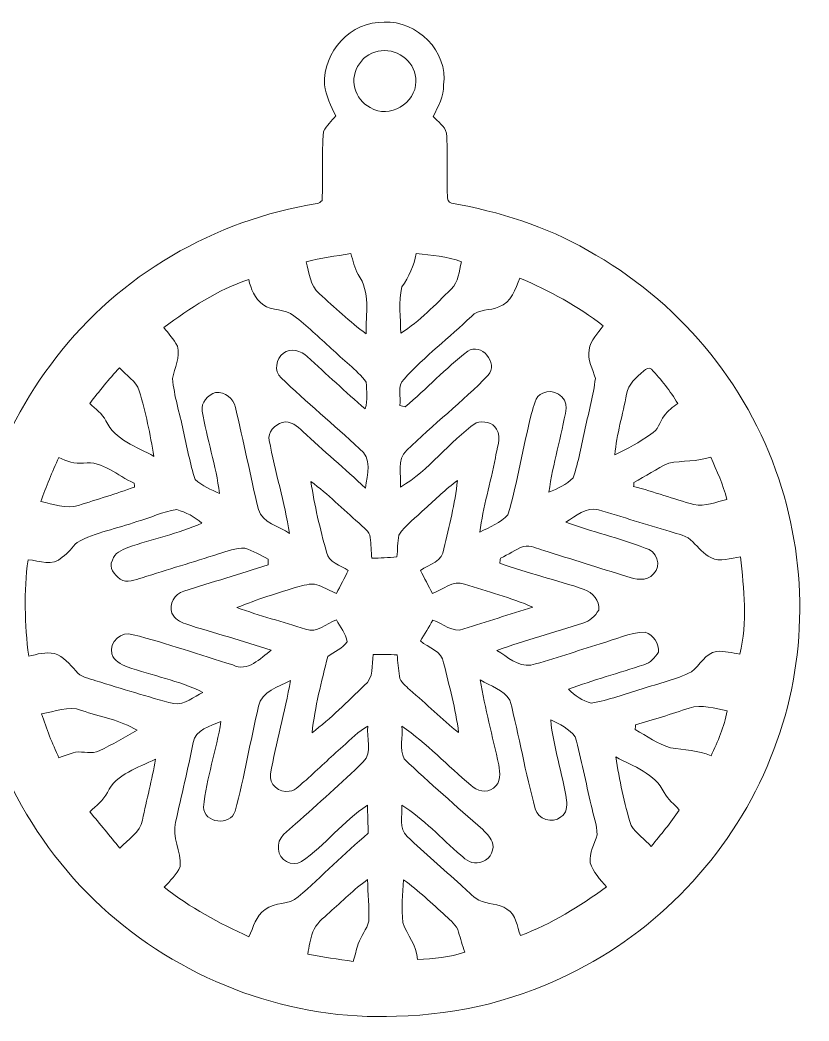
# Model space of a CAD drawing. Header units: centimetres. Extents: x -16.4 to 16.5, y -15 to 15.
# Drawn here: x 0.66 to 16.51, y -14.97 to 5.13 of the extents above; entities that cross this region are included whole.
import ezdxf

# ---------------------------------------------------------------- set-up
doc = ezdxf.new("R2010")
doc.units = ezdxf.units.CM
doc.header["$MEASUREMENT"] = 0
doc.layers.add('Layer 1', color=7, linetype='Continuous')

msp = doc.modelspace()

# ---------------------------------------------------------------- linework, layer by layer
at = {"layer": 'Layer 1', "color": 250, "lineweight": 9}
for points, knots in [([(6.78186, 3.83347), (6.73565, 4.48716), (7.31526, 5.1144), (7.97602, 5.08794), (7.97602, 5.08794), (8.63642, 5.13275), (9.26577, 4.49633), (9.17158, 3.82994), (9.17158, 3.82994), (9.17969, 3.59852), (9.05834, 3.39743), (8.96132, 3.1967), (8.96132, 3.1967), (9.05375, 3.09087), (9.19698, 3.00867), (9.22661, 2.86262), (9.22661, 2.86262), (9.26471, 2.44423), (9.22979, 2.02371), (9.24566, 1.60426), (9.24566, 1.60426), (9.25131, 1.54817), (9.25625, 1.45927), (9.33139, 1.45751), (9.33139, 1.45751), (10.28248, 1.28465), (11.22439, 0.99396), (12.06436, 0.50783), (12.06436, 0.50783), (13.85082, -0.47783), (15.26335, -2.14012), (15.90046, -4.08287), (15.90046, -4.08287), (16.50795, -5.89156), (16.46702, -7.91615), (15.73572, -9.68286), (15.73572, -9.68286), (15.00899, -11.50884), (13.59823, -13.05189), (11.84952, -13.94759), (11.84952, -13.94759), (10.73544, -14.53391), (9.4792, -14.84506), (8.2219, -14.8694), (8.2219, -14.8694), (6.12711, -14.96606), (4.02173, -14.18537), (2.45046, -12.80671), (2.45046, -12.80671), (0.8432, -11.40195), (-0.19996, -9.35055), (-0.31779, -7.21307), (-0.31779, -7.21307), (-0.48853, -5.22975), (0.16375, -3.20869), (1.38613, -1.64764), (1.38613, -1.64764), (2.64942, 0.00583), (4.57665, 1.12378), (6.6284, 1.44622), (6.6284, 1.44622), (6.66862, 1.45363), (6.70213, 1.47938), (6.72965, 1.50866), (6.72965, 1.50866), (6.75858, 1.9708), (6.71625, 2.4347), (6.75893, 2.89613), (6.75893, 2.89613), (6.82349, 3.0122), (6.91874, 3.10745), (7.00588, 3.20693), (7.00588, 3.20693), (6.90357, 3.40484), (6.8062, 3.6091), (6.78186, 3.83347), (6.78186, 3.83347), (6.78186, 3.83347), (6.78186, 3.83347), (6.78186, 3.83347)], [0, 0, 0, 0, 0.04761905, 0.04761905, 0.04761905, 0.04761905, 0.0952381, 0.0952381, 0.0952381, 0.0952381, 0.14285714, 0.14285714, 0.14285714, 0.14285714, 0.19047619, 0.19047619, 0.19047619, 0.19047619, 0.23809524, 0.23809524, 0.23809524, 0.23809524, 0.28571429, 0.28571429, 0.28571429, 0.28571429, 0.33333333, 0.33333333, 0.33333333, 0.33333333, 0.38095238, 0.38095238, 0.38095238, 0.38095238, 0.42857143, 0.42857143, 0.42857143, 0.42857143, 0.47619048, 0.47619048, 0.47619048, 0.47619048, 0.52380952, 0.52380952, 0.52380952, 0.52380952, 0.57142857, 0.57142857, 0.57142857, 0.57142857, 0.61904762, 0.61904762, 0.61904762, 0.61904762, 0.66666667, 0.66666667, 0.66666667, 0.66666667, 0.71428571, 0.71428571, 0.71428571, 0.71428571, 0.76190476, 0.76190476, 0.76190476, 0.76190476, 0.80952381, 0.80952381, 0.80952381, 0.80952381, 0.85714286, 0.85714286, 0.85714286, 0.85714286, 0.9047619, 0.9047619, 0.9047619, 0.9047619, 1, 1, 1, 1]), ([(7.91851, 4.51574), (7.7453, 4.49775), (7.56785, 4.4092), (7.48213, 4.25151), (7.48213, 4.25151), (7.26058, 3.97634), (7.38405, 3.52549), (7.69838, 3.37556), (7.69838, 3.37556), (8.0762, 3.13567), (8.61737, 3.4634), (8.61137, 3.89802), (8.61137, 3.89802), (8.63148, 4.26244), (8.26988, 4.55983), (7.91851, 4.51574), (7.91851, 4.51574), (7.91851, 4.51574), (7.91851, 4.51574), (7.91851, 4.51574)], [0, 0, 0, 0, 0.16666667, 0.16666667, 0.16666667, 0.16666667, 0.33333333, 0.33333333, 0.33333333, 0.33333333, 0.5, 0.5, 0.5, 0.5, 0.66666667, 0.66666667, 0.66666667, 0.66666667, 1, 1, 1, 1]), ([(6.40933, 0.27888), (6.47883, 0.0591), (6.48024, -0.20796), (6.67568, -0.36212), (6.67568, -0.36212), (6.98153, -0.63905), (7.28492, -0.92092), (7.61336, -1.17175), (7.61336, -1.17175), (7.60419, -0.77381), (7.70861, -0.32402), (7.45285, 0.02029), (7.45285, 0.02029), (7.38123, 0.15329), (7.35301, 0.30286), (7.30503, 0.44468), (7.30503, 0.44468), (7.00623, 0.39106), (6.70355, 0.35578), (6.40933, 0.27888), (6.40933, 0.27888), (6.40933, 0.27888), (6.40933, 0.27888), (6.40933, 0.27888)], [0, 0, 0, 0, 0.14285714, 0.14285714, 0.14285714, 0.14285714, 0.28571429, 0.28571429, 0.28571429, 0.28571429, 0.42857143, 0.42857143, 0.42857143, 0.42857143, 0.57142857, 0.57142857, 0.57142857, 0.57142857, 0.71428571, 0.71428571, 0.71428571, 0.71428571, 1, 1, 1, 1]), ([(8.62195, 0.44433), (8.57503, 0.20126), (8.47378, -0.02345), (8.33267, -0.2263), (8.33267, -0.2263), (8.25471, -0.52793), (8.30516, -0.84649), (8.31257, -1.15481), (8.31257, -1.15481), (8.69039, -0.9114), (9.00789, -0.58719), (9.32186, -0.26899), (9.32186, -0.26899), (9.47567, -0.12788), (9.47532, 0.08908), (9.53141, 0.27605), (9.53141, 0.27605), (9.24319, 0.39494), (8.92675, 0.40235), (8.62195, 0.44433), (8.62195, 0.44433), (8.62195, 0.44433), (8.62195, 0.44433), (8.62195, 0.44433)], [0, 0, 0, 0, 0.14285714, 0.14285714, 0.14285714, 0.14285714, 0.28571429, 0.28571429, 0.28571429, 0.28571429, 0.42857143, 0.42857143, 0.42857143, 0.42857143, 0.57142857, 0.57142857, 0.57142857, 0.57142857, 0.71428571, 0.71428571, 0.71428571, 0.71428571, 1, 1, 1, 1]), ([(3.55148, -1.0391), (3.64567, -1.16187), (3.75115, -1.27793), (3.82382, -1.41587), (3.82382, -1.41587), (3.88944, -1.63741), (3.76138, -1.84943), (3.72857, -2.06533), (3.72857, -2.06533), (3.75609, -2.41846), (3.87003, -2.75748), (3.94024, -3.10356), (3.94024, -3.10356), (4.01891, -3.43411), (4.07465, -3.77137), (4.18154, -4.09451), (4.18154, -4.09451), (4.32265, -4.21939), (4.49974, -4.29947), (4.67084, -4.37532), (4.67084, -4.37532), (4.59958, -3.8144), (4.4186, -3.27536), (4.32194, -2.71938), (4.32194, -2.71938), (4.29196, -2.54793), (4.43871, -2.39553), (4.59217, -2.34685), (4.59217, -2.34685), (4.77562, -2.32392), (4.95659, -2.4675), (4.98905, -2.64847), (4.98905, -2.64847), (5.15168, -3.32828), (5.29138, -4.01408), (5.45048, -4.69494), (5.45048, -4.69494), (5.52421, -4.97152), (5.86993, -5.02761), (6.07525, -5.1793), (6.07525, -5.1793), (5.97753, -4.54818), (5.78597, -3.93647), (5.6685, -3.30958), (5.6685, -3.30958), (5.63181, -3.14166), (5.7835, -2.9942), (5.93167, -2.94657), (5.93167, -2.94657), (6.10206, -2.90635), (6.23223, -3.02454), (6.34371, -3.1286), (6.34371, -3.1286), (6.75505, -3.51525), (7.18932, -3.87649), (7.5989, -4.26525), (7.5989, -4.26525), (7.64687, -4.00208), (7.73683, -3.6553), (7.4786, -3.47644), (7.4786, -3.47644), (6.9639, -2.99067), (6.41497, -2.54123), (5.90662, -2.04946), (5.90662, -2.04946), (5.76057, -1.92069), (5.80361, -1.66564), (5.95425, -1.55874), (5.95425, -1.55874), (6.09642, -1.44268), (6.31161, -1.51006), (6.43297, -1.62683), (6.43297, -1.62683), (6.8189, -1.9789), (7.20132, -2.33485), (7.59784, -2.67493), (7.59784, -2.67493), (7.64511, -2.50066), (7.62571, -2.31722), (7.61689, -2.14012), (7.61689, -2.14012), (7.42074, -1.87907), (7.14981, -1.68751), (6.91557, -1.46385), (6.91557, -1.46385), (6.66827, -1.24019), (6.4305, -1.00559), (6.16344, -0.80627), (6.16344, -0.80627), (5.98494, -0.66022), (5.72494, -0.71314), (5.53903, -0.5819), (5.53903, -0.5819), (5.38169, -0.45667), (5.29773, -0.26828), (5.2568, -0.07637), (5.2568, -0.07637), (4.63345, -0.28416), (4.07959, -0.65634), (3.55148, -1.0391), (3.55148, -1.0391), (3.55148, -1.0391), (3.55148, -1.0391), (3.55148, -1.0391)], [0, 0, 0, 0, 0.03703704, 0.03703704, 0.03703704, 0.03703704, 0.07407407, 0.07407407, 0.07407407, 0.07407407, 0.11111111, 0.11111111, 0.11111111, 0.11111111, 0.14814815, 0.14814815, 0.14814815, 0.14814815, 0.18518519, 0.18518519, 0.18518519, 0.18518519, 0.22222222, 0.22222222, 0.22222222, 0.22222222, 0.25925926, 0.25925926, 0.25925926, 0.25925926, 0.2962963, 0.2962963, 0.2962963, 0.2962963, 0.33333333, 0.33333333, 0.33333333, 0.33333333, 0.37037037, 0.37037037, 0.37037037, 0.37037037, 0.40740741, 0.40740741, 0.40740741, 0.40740741, 0.44444444, 0.44444444, 0.44444444, 0.44444444, 0.48148148, 0.48148148, 0.48148148, 0.48148148, 0.51851852, 0.51851852, 0.51851852, 0.51851852, 0.55555556, 0.55555556, 0.55555556, 0.55555556, 0.59259259, 0.59259259, 0.59259259, 0.59259259, 0.62962963, 0.62962963, 0.62962963, 0.62962963, 0.66666667, 0.66666667, 0.66666667, 0.66666667, 0.7037037, 0.7037037, 0.7037037, 0.7037037, 0.74074074, 0.74074074, 0.74074074, 0.74074074, 0.77777778, 0.77777778, 0.77777778, 0.77777778, 0.81481481, 0.81481481, 0.81481481, 0.81481481, 0.85185185, 0.85185185, 0.85185185, 0.85185185, 0.88888889, 0.88888889, 0.88888889, 0.88888889, 0.92592593, 0.92592593, 0.92592593, 0.92592593, 1, 1, 1, 1]), ([(10.70228, -0.0478), (10.61303, -0.26969), (10.52836, -0.53992), (10.28036, -0.62706), (10.28036, -0.62706), (10.10327, -0.70961), (9.87043, -0.66304), (9.73038, -0.81756), (9.73038, -0.81756), (9.28623, -1.24442), (8.79164, -1.61977), (8.37607, -2.07556), (8.37607, -2.07556), (8.2346, -2.21632), (8.31856, -2.43434), (8.29422, -2.60932), (8.29422, -2.60932), (8.32103, -2.61531), (8.37465, -2.62801), (8.40147, -2.63436), (8.40147, -2.63436), (8.82727, -2.27171), (9.20968, -1.85755), (9.65524, -1.51888), (9.65524, -1.51888), (9.91912, -1.33226), (10.28495, -1.75842), (10.06481, -2.00007), (10.06481, -2.00007), (9.54799, -2.53135), (8.96097, -2.98996), (8.42898, -3.50608), (8.42898, -3.50608), (8.22296, -3.69481), (8.32668, -3.9982), (8.30163, -4.24515), (8.30163, -4.24515), (8.88371, -3.91671), (9.27036, -3.32934), (9.8221, -2.95857), (9.8221, -2.95857), (9.96427, -2.912), (10.16042, -2.93916), (10.2345, -3.0838), (10.2345, -3.0838), (10.33892, -3.26478), (10.2345, -3.47538), (10.21016, -3.66165), (10.21016, -3.66165), (10.11597, -4.15907), (9.95968, -4.64625), (9.90042, -5.14967), (9.90042, -5.14967), (10.0948, -5.05054), (10.31458, -4.96517), (10.46204, -4.80077), (10.46204, -4.80077), (10.66242, -4.13332), (10.76508, -3.44081), (10.93476, -2.76524), (10.93476, -2.76524), (10.98521, -2.62272), (10.99967, -2.42305), (11.16301, -2.3592), (11.16301, -2.3592), (11.36445, -2.24842), (11.64949, -2.43152), (11.63432, -2.66082), (11.63432, -2.66082), (11.53801, -3.22597), (11.36374, -3.7763), (11.28472, -4.34498), (11.28472, -4.34498), (11.46217, -4.28325), (11.63538, -4.19364), (11.77014, -4.06135), (11.77014, -4.06135), (11.88197, -3.7375), (11.93877, -3.39848), (12.01391, -3.06546), (12.01391, -3.06546), (12.08411, -2.73244), (12.1843, -2.4047), (12.21746, -2.06498), (12.21746, -2.06498), (12.16913, -1.87377), (12.0566, -1.69245), (12.09223, -1.48678), (12.09223, -1.48678), (12.11868, -1.29451), (12.26967, -1.15834), (12.37586, -1.00735), (12.37586, -1.00735), (11.86857, -0.6073), (11.29142, -0.30779), (10.70228, -0.0478), (10.70228, -0.0478), (10.70228, -0.0478), (10.70228, -0.0478), (10.70228, -0.0478)], [0, 0, 0, 0, 0.03846154, 0.03846154, 0.03846154, 0.03846154, 0.07692308, 0.07692308, 0.07692308, 0.07692308, 0.11538462, 0.11538462, 0.11538462, 0.11538462, 0.15384615, 0.15384615, 0.15384615, 0.15384615, 0.19230769, 0.19230769, 0.19230769, 0.19230769, 0.23076923, 0.23076923, 0.23076923, 0.23076923, 0.26923077, 0.26923077, 0.26923077, 0.26923077, 0.30769231, 0.30769231, 0.30769231, 0.30769231, 0.34615385, 0.34615385, 0.34615385, 0.34615385, 0.38461538, 0.38461538, 0.38461538, 0.38461538, 0.42307692, 0.42307692, 0.42307692, 0.42307692, 0.46153846, 0.46153846, 0.46153846, 0.46153846, 0.5, 0.5, 0.5, 0.5, 0.53846154, 0.53846154, 0.53846154, 0.53846154, 0.57692308, 0.57692308, 0.57692308, 0.57692308, 0.61538462, 0.61538462, 0.61538462, 0.61538462, 0.65384615, 0.65384615, 0.65384615, 0.65384615, 0.69230769, 0.69230769, 0.69230769, 0.69230769, 0.73076923, 0.73076923, 0.73076923, 0.73076923, 0.76923077, 0.76923077, 0.76923077, 0.76923077, 0.80769231, 0.80769231, 0.80769231, 0.80769231, 0.84615385, 0.84615385, 0.84615385, 0.84615385, 0.88461538, 0.88461538, 0.88461538, 0.88461538, 0.92307692, 0.92307692, 0.92307692, 0.92307692, 1, 1, 1, 1]), ([(2.06417, -2.56663), (2.176, -2.67881), (2.3164, -2.76842), (2.38837, -2.91482), (2.38837, -2.91482), (2.56299, -3.30217), (3.01208, -3.43446), (3.35427, -3.62955), (3.35427, -3.62955), (3.2756, -3.18752), (3.19094, -2.74372), (3.05688, -2.3151), (3.05688, -2.3151), (3.00008, -2.10731), (2.78842, -2.01065), (2.66283, -1.84979), (2.66283, -1.84979), (2.44834, -2.07592), (2.25396, -2.31968), (2.06417, -2.56663), (2.06417, -2.56663), (2.06417, -2.56663), (2.06417, -2.56663), (2.06417, -2.56663)], [0, 0, 0, 0, 0.14285714, 0.14285714, 0.14285714, 0.14285714, 0.28571429, 0.28571429, 0.28571429, 0.28571429, 0.42857143, 0.42857143, 0.42857143, 0.42857143, 0.57142857, 0.57142857, 0.57142857, 0.57142857, 0.71428571, 0.71428571, 0.71428571, 0.71428571, 1, 1, 1, 1]), ([(13.18937, -1.91364), (13.04367, -2.0417), (12.87469, -2.1754), (12.844, -2.38036), (12.844, -2.38036), (12.77027, -2.7857), (12.64397, -3.18293), (12.61152, -3.59533), (12.61152, -3.59533), (12.86269, -3.47962), (13.10611, -3.3438), (13.33295, -3.1847), (13.33295, -3.1847), (13.47582, -3.10567), (13.5118, -2.94022), (13.59965, -2.81604), (13.59965, -2.81604), (13.6695, -2.71162), (13.77357, -2.6386), (13.87234, -2.56416), (13.87234, -2.56416), (13.72206, -2.31722), (13.53932, -2.09003), (13.34388, -1.87801), (13.34388, -1.87801), (13.29555, -1.82685), (13.22958, -1.87942), (13.18937, -1.91364), (13.18937, -1.91364), (13.18937, -1.91364), (13.18937, -1.91364), (13.18937, -1.91364)], [0, 0, 0, 0, 0.11111111, 0.11111111, 0.11111111, 0.11111111, 0.22222222, 0.22222222, 0.22222222, 0.22222222, 0.33333333, 0.33333333, 0.33333333, 0.33333333, 0.44444444, 0.44444444, 0.44444444, 0.44444444, 0.55555556, 0.55555556, 0.55555556, 0.55555556, 0.66666667, 0.66666667, 0.66666667, 0.66666667, 0.77777778, 0.77777778, 0.77777778, 0.77777778, 1, 1, 1, 1]), ([(1.44469, -3.65248), (1.3071, -3.93929), (1.1921, -4.23633), (1.08133, -4.53478), (1.08133, -4.53478), (1.32615, -4.58946), (1.58686, -4.69282), (1.83909, -4.61239), (1.83909, -4.61239), (2.21621, -4.49562), (2.59298, -4.37744), (2.96516, -4.2462), (2.96516, -4.2462), (2.96269, -4.22539), (2.95705, -4.18447), (2.95458, -4.16401), (2.95458, -4.16401), (2.61909, -4.02748), (2.32487, -3.70681), (1.93963, -3.7636), (1.93963, -3.7636), (1.76325, -3.7883), (1.60062, -3.72162), (1.44469, -3.65248), (1.44469, -3.65248), (1.44469, -3.65248), (1.44469, -3.65248), (1.44469, -3.65248)], [0, 0, 0, 0, 0.125, 0.125, 0.125, 0.125, 0.25, 0.25, 0.25, 0.25, 0.375, 0.375, 0.375, 0.375, 0.5, 0.5, 0.5, 0.5, 0.625, 0.625, 0.625, 0.625, 0.75, 0.75, 0.75, 0.75, 1, 1, 1, 1]), ([(13.69137, -3.76466), (13.44725, -3.87473), (13.22429, -4.02713), (12.98758, -4.15237), (12.98758, -4.15237), (12.98758, -4.17318), (12.98758, -4.21481), (12.98722, -4.23597), (12.98722, -4.23597), (13.39503, -4.33652), (13.78838, -4.48821), (14.19478, -4.59404), (14.19478, -4.59404), (14.42303, -4.64237), (14.64422, -4.54501), (14.86118, -4.49209), (14.86118, -4.49209), (14.7818, -4.19929), (14.65904, -3.922), (14.53451, -3.64613), (14.53451, -3.64613), (14.2611, -3.73468), (13.97077, -3.71351), (13.69137, -3.76466), (13.69137, -3.76466), (13.69137, -3.76466), (13.69137, -3.76466), (13.69137, -3.76466)], [0, 0, 0, 0, 0.125, 0.125, 0.125, 0.125, 0.25, 0.25, 0.25, 0.25, 0.375, 0.375, 0.375, 0.375, 0.5, 0.5, 0.5, 0.5, 0.625, 0.625, 0.625, 0.625, 0.75, 0.75, 0.75, 0.75, 1, 1, 1, 1]), ([(6.50599, -4.13473), (6.5769, -4.61274), (6.68908, -5.08617), (6.81996, -5.55113), (6.81996, -5.55113), (6.85842, -5.7628), (7.09901, -5.81113), (7.25423, -5.91837), (7.25423, -5.91837), (7.18438, -6.07677), (7.09901, -6.2274), (7.01717, -6.3798), (7.01717, -6.3798), (6.90216, -6.32865), (6.78927, -6.27221), (6.67427, -6.22317), (6.67427, -6.22317), (6.5448, -6.16355), (6.40016, -6.21012), (6.26857, -6.24046), (6.26857, -6.24046), (5.84806, -6.36922), (5.42649, -6.49799), (5.01938, -6.66555), (5.01938, -6.66555), (5.47306, -6.82889), (5.94013, -6.9506), (6.39804, -7.10159), (6.39804, -7.10159), (6.62593, -7.18696), (6.81538, -6.982), (7.01787, -6.91215), (7.01787, -6.91215), (7.09689, -7.05396), (7.20449, -7.18802), (7.23589, -7.3503), (7.23589, -7.3503), (7.13958, -7.48647), (6.97518, -7.54997), (6.84536, -7.64628), (6.84536, -7.64628), (6.71942, -8.15145), (6.58572, -8.6591), (6.52892, -9.17804), (6.52892, -9.17804), (6.90251, -8.88947), (7.24012, -8.55574), (7.57843, -8.22695), (7.57843, -8.22695), (7.77564, -8.07913), (7.72731, -7.82055), (7.75306, -7.60747), (7.75306, -7.60747), (7.91463, -7.60641), (8.07515, -7.60888), (8.23778, -7.61241), (8.23778, -7.61241), (8.25118, -7.7567), (8.26247, -7.89992), (8.28328, -8.04456), (8.28328, -8.04456), (8.30339, -8.16451), (8.4117, -8.23859), (8.49354, -8.31726), (8.49354, -8.31726), (8.82127, -8.60054), (9.13136, -8.90534), (9.47179, -9.17416), (9.47179, -9.17416), (9.41394, -8.70179), (9.28165, -8.24), (9.17087, -7.77751), (9.17087, -7.77751), (9.14442, -7.52986), (8.86325, -7.47871), (8.7045, -7.33477), (8.7045, -7.33477), (8.78882, -7.19719), (8.87419, -7.06067), (8.95286, -6.91991), (8.95286, -6.91991), (9.15782, -6.97318), (9.3515, -7.18837), (9.5748, -7.09347), (9.5748, -7.09347), (10.03553, -6.94495), (10.49873, -6.8042), (10.95946, -6.65638), (10.95946, -6.65638), (10.51919, -6.46094), (10.04858, -6.34453), (9.59138, -6.19601), (9.59138, -6.19601), (9.35432, -6.10358), (9.155, -6.30643), (8.94474, -6.38192), (8.94474, -6.38192), (8.86466, -6.2267), (8.78176, -6.07465), (8.70732, -5.91731), (8.70732, -5.91731), (8.87983, -5.79596), (9.15994, -5.7381), (9.17228, -5.48516), (9.17228, -5.48516), (9.28306, -5.03255), (9.39877, -4.57817), (9.44851, -4.11427), (9.44851, -4.11427), (9.21321, -4.28254), (9.01424, -4.49456), (8.79517, -4.68259), (8.79517, -4.68259), (8.61772, -4.85369), (8.4057, -4.99727), (8.27411, -5.21035), (8.27411, -5.21035), (8.24201, -5.35393), (8.24907, -5.50315), (8.23248, -5.64955), (8.23248, -5.64955), (8.06315, -5.65802), (7.89593, -5.67495), (7.72695, -5.6746), (7.72695, -5.6746), (7.71813, -5.53667), (7.7139, -5.39697), (7.69732, -5.26044), (7.69732, -5.26044), (7.68109, -5.12885), (7.55268, -5.05512), (7.47048, -4.96658), (7.47048, -4.96658), (7.14699, -4.69176), (6.8503, -4.38414), (6.50599, -4.13473), (6.50599, -4.13473), (6.50599, -4.13473), (6.50599, -4.13473), (6.50599, -4.13473)], [0, 0, 0, 0, 0.02777778, 0.02777778, 0.02777778, 0.02777778, 0.05555556, 0.05555556, 0.05555556, 0.05555556, 0.08333333, 0.08333333, 0.08333333, 0.08333333, 0.11111111, 0.11111111, 0.11111111, 0.11111111, 0.13888889, 0.13888889, 0.13888889, 0.13888889, 0.16666667, 0.16666667, 0.16666667, 0.16666667, 0.19444444, 0.19444444, 0.19444444, 0.19444444, 0.22222222, 0.22222222, 0.22222222, 0.22222222, 0.25, 0.25, 0.25, 0.25, 0.27777778, 0.27777778, 0.27777778, 0.27777778, 0.30555556, 0.30555556, 0.30555556, 0.30555556, 0.33333333, 0.33333333, 0.33333333, 0.33333333, 0.36111111, 0.36111111, 0.36111111, 0.36111111, 0.38888889, 0.38888889, 0.38888889, 0.38888889, 0.41666667, 0.41666667, 0.41666667, 0.41666667, 0.44444444, 0.44444444, 0.44444444, 0.44444444, 0.47222222, 0.47222222, 0.47222222, 0.47222222, 0.5, 0.5, 0.5, 0.5, 0.52777778, 0.52777778, 0.52777778, 0.52777778, 0.55555556, 0.55555556, 0.55555556, 0.55555556, 0.58333333, 0.58333333, 0.58333333, 0.58333333, 0.61111111, 0.61111111, 0.61111111, 0.61111111, 0.63888889, 0.63888889, 0.63888889, 0.63888889, 0.66666667, 0.66666667, 0.66666667, 0.66666667, 0.69444444, 0.69444444, 0.69444444, 0.69444444, 0.72222222, 0.72222222, 0.72222222, 0.72222222, 0.75, 0.75, 0.75, 0.75, 0.77777778, 0.77777778, 0.77777778, 0.77777778, 0.80555556, 0.80555556, 0.80555556, 0.80555556, 0.83333333, 0.83333333, 0.83333333, 0.83333333, 0.86111111, 0.86111111, 0.86111111, 0.86111111, 0.88888889, 0.88888889, 0.88888889, 0.88888889, 0.91666667, 0.91666667, 0.91666667, 0.91666667, 0.94444444, 0.94444444, 0.94444444, 0.94444444, 1, 1, 1, 1]), ([(3.00961, -4.93589), (2.61273, -5.08194), (2.18658, -5.15143), (1.81264, -5.35604), (1.81264, -5.35604), (1.70574, -5.44777), (1.63342, -5.57547), (1.51207, -5.65308), (1.51207, -5.65308), (1.32333, -5.84464), (1.05416, -5.72293), (0.82521, -5.70388), (0.82521, -5.70388), (0.73737, -6.34488), (0.75712, -6.99999), (0.83826, -7.64098), (0.83826, -7.64098), (1.0076, -7.60218), (1.1801, -7.55032), (1.35579, -7.58772), (1.35579, -7.58772), (1.53253, -7.65227), (1.66553, -7.79762), (1.78512, -7.93732), (1.78512, -7.93732), (1.87896, -8.06502), (2.04864, -8.0869), (2.18729, -8.13558), (2.18729, -8.13558), (2.70904, -8.28939), (3.22551, -8.4626), (3.75397, -8.59384), (3.75397, -8.59384), (3.97728, -8.62735), (4.15014, -8.45625), (4.33676, -8.367), (4.33676, -8.367), (3.8531, -8.1324), (3.31935, -8.02939), (2.81347, -7.85618), (2.81347, -7.85618), (2.69352, -7.80009), (2.54959, -7.73518), (2.51008, -7.59724), (2.51008, -7.59724), (2.44305, -7.357), (2.70834, -7.12134), (2.93835, -7.20954), (2.93835, -7.20954), (3.61427, -7.38063), (4.2715, -7.61841), (4.9393, -7.81808), (4.9393, -7.81808), (5.23282, -7.96942), (5.49422, -7.68297), (5.7073, -7.51892), (5.7073, -7.51892), (5.13862, -7.3316), (4.55972, -7.17885), (3.99069, -6.99399), (3.99069, -6.99399), (3.88132, -6.95342), (3.76279, -6.89239), (3.71587, -6.77915), (3.71587, -6.77915), (3.64849, -6.589), (3.77126, -6.39074), (3.95294, -6.33535), (3.95294, -6.33535), (4.51773, -6.16002), (5.08253, -5.98505), (5.64592, -5.80619), (5.64592, -5.80619), (5.64662, -5.77797), (5.64768, -5.72117), (5.64803, -5.69259), (5.64803, -5.69259), (5.49352, -5.61392), (5.34253, -5.52608), (5.17813, -5.46964), (5.17813, -5.46964), (4.99434, -5.4647), (4.82148, -5.53173), (4.64932, -5.58464), (4.64932, -5.58464), (4.14238, -5.7568), (3.62591, -5.89826), (3.11827, -6.06724), (3.11827, -6.06724), (2.97962, -6.10534), (2.80994, -6.18719), (2.67412, -6.093), (2.67412, -6.093), (2.56158, -6.00092), (2.43388, -5.87427), (2.51995, -5.71058), (2.51995, -5.71058), (2.55347, -5.5663), (2.70975, -5.51127), (2.8304, -5.45976), (2.8304, -5.45976), (3.32252, -5.28619), (3.8404, -5.18177), (4.31842, -4.97081), (4.31842, -4.97081), (4.17413, -4.84169), (3.99562, -4.75032), (3.81042, -4.69776), (3.81042, -4.69776), (3.53384, -4.73339), (3.27913, -4.86886), (3.00961, -4.93589), (3.00961, -4.93589), (3.00961, -4.93589), (3.00961, -4.93589), (3.00961, -4.93589)], [0, 0, 0, 0, 0.03333333, 0.03333333, 0.03333333, 0.03333333, 0.06666667, 0.06666667, 0.06666667, 0.06666667, 0.1, 0.1, 0.1, 0.1, 0.13333333, 0.13333333, 0.13333333, 0.13333333, 0.16666667, 0.16666667, 0.16666667, 0.16666667, 0.2, 0.2, 0.2, 0.2, 0.23333333, 0.23333333, 0.23333333, 0.23333333, 0.26666667, 0.26666667, 0.26666667, 0.26666667, 0.3, 0.3, 0.3, 0.3, 0.33333333, 0.33333333, 0.33333333, 0.33333333, 0.36666667, 0.36666667, 0.36666667, 0.36666667, 0.4, 0.4, 0.4, 0.4, 0.43333333, 0.43333333, 0.43333333, 0.43333333, 0.46666667, 0.46666667, 0.46666667, 0.46666667, 0.5, 0.5, 0.5, 0.5, 0.53333333, 0.53333333, 0.53333333, 0.53333333, 0.56666667, 0.56666667, 0.56666667, 0.56666667, 0.6, 0.6, 0.6, 0.6, 0.63333333, 0.63333333, 0.63333333, 0.63333333, 0.66666667, 0.66666667, 0.66666667, 0.66666667, 0.7, 0.7, 0.7, 0.7, 0.73333333, 0.73333333, 0.73333333, 0.73333333, 0.76666667, 0.76666667, 0.76666667, 0.76666667, 0.8, 0.8, 0.8, 0.8, 0.83333333, 0.83333333, 0.83333333, 0.83333333, 0.86666667, 0.86666667, 0.86666667, 0.86666667, 0.9, 0.9, 0.9, 0.9, 0.93333333, 0.93333333, 0.93333333, 0.93333333, 1, 1, 1, 1]), ([(11.62374, -4.94788), (12.14514, -5.15037), (12.69759, -5.26326), (13.21829, -5.46893), (13.21829, -5.46893), (13.44125, -5.50915), (13.5686, -5.83476), (13.38339, -5.98893), (13.38339, -5.98893), (13.24934, -6.15579), (13.02003, -6.09123), (12.84717, -6.04396), (12.84717, -6.04396), (12.29472, -5.86334), (11.73768, -5.69753), (11.18629, -5.51585), (11.18629, -5.51585), (11.05294, -5.48657), (10.91712, -5.40473), (10.77672, -5.43612), (10.77672, -5.43612), (10.61373, -5.49821), (10.4698, -5.60017), (10.31246, -5.67425), (10.31246, -5.67425), (10.30893, -5.6993), (10.30223, -5.74869), (10.2987, -5.77373), (10.2987, -5.77373), (10.85645, -5.9734), (11.43394, -6.11099), (11.99521, -6.30078), (11.99521, -6.30078), (12.16243, -6.36322), (12.30883, -6.52515), (12.2859, -6.71635), (12.2859, -6.71635), (12.21252, -6.837), (12.10422, -6.93649), (11.96734, -6.97565), (11.96734, -6.97565), (11.39267, -7.16509), (10.80812, -7.32384), (10.23732, -7.52457), (10.23732, -7.52457), (10.44899, -7.65333), (10.65924, -7.8583), (10.92524, -7.81984), (10.92524, -7.81984), (11.3962, -7.70343), (11.85093, -7.53127), (12.31553, -7.39228), (12.31553, -7.39228), (12.61434, -7.31043), (12.90362, -7.16544), (13.219, -7.15874), (13.219, -7.15874), (13.38128, -7.21095), (13.50228, -7.38945), (13.48535, -7.56302), (13.48535, -7.56302), (13.41444, -7.67168), (13.3213, -7.77469), (13.19325, -7.81208), (13.19325, -7.81208), (12.68948, -7.98), (12.17654, -8.1197), (11.67842, -8.30456), (11.67842, -8.30456), (11.80577, -8.43121), (11.9617, -8.54127), (12.13703, -8.58255), (12.13703, -8.58255), (12.48663, -8.52787), (12.81613, -8.39417), (13.15585, -8.29927), (13.15585, -8.29927), (13.48817, -8.18638), (13.83671, -8.11406), (14.15104, -7.95425), (14.15104, -7.95425), (14.3179, -7.81984), (14.42691, -7.58736), (14.65304, -7.54432), (14.65304, -7.54432), (14.80967, -7.53515), (14.96595, -7.57396), (15.11977, -7.60077), (15.11977, -7.60077), (15.27816, -6.95977), (15.20232, -6.29408), (15.13141, -5.64638), (15.13141, -5.64638), (14.93703, -5.67213), (14.72183, -5.76527), (14.53768, -5.65908), (14.53768, -5.65908), (14.3881, -5.59205), (14.29038, -5.45941), (14.17679, -5.34828), (14.17679, -5.34828), (14.06284, -5.21317), (13.87658, -5.19447), (13.72135, -5.13556), (13.72135, -5.13556), (13.23734, -5.00538), (12.76356, -4.83958), (12.28096, -4.70482), (12.28096, -4.70482), (12.0259, -4.63355), (11.82588, -4.8357), (11.62374, -4.94788), (11.62374, -4.94788), (11.62374, -4.94788), (11.62374, -4.94788), (11.62374, -4.94788)], [0, 0, 0, 0, 0.03333333, 0.03333333, 0.03333333, 0.03333333, 0.06666667, 0.06666667, 0.06666667, 0.06666667, 0.1, 0.1, 0.1, 0.1, 0.13333333, 0.13333333, 0.13333333, 0.13333333, 0.16666667, 0.16666667, 0.16666667, 0.16666667, 0.2, 0.2, 0.2, 0.2, 0.23333333, 0.23333333, 0.23333333, 0.23333333, 0.26666667, 0.26666667, 0.26666667, 0.26666667, 0.3, 0.3, 0.3, 0.3, 0.33333333, 0.33333333, 0.33333333, 0.33333333, 0.36666667, 0.36666667, 0.36666667, 0.36666667, 0.4, 0.4, 0.4, 0.4, 0.43333333, 0.43333333, 0.43333333, 0.43333333, 0.46666667, 0.46666667, 0.46666667, 0.46666667, 0.5, 0.5, 0.5, 0.5, 0.53333333, 0.53333333, 0.53333333, 0.53333333, 0.56666667, 0.56666667, 0.56666667, 0.56666667, 0.6, 0.6, 0.6, 0.6, 0.63333333, 0.63333333, 0.63333333, 0.63333333, 0.66666667, 0.66666667, 0.66666667, 0.66666667, 0.7, 0.7, 0.7, 0.7, 0.73333333, 0.73333333, 0.73333333, 0.73333333, 0.76666667, 0.76666667, 0.76666667, 0.76666667, 0.8, 0.8, 0.8, 0.8, 0.83333333, 0.83333333, 0.83333333, 0.83333333, 0.86666667, 0.86666667, 0.86666667, 0.86666667, 0.9, 0.9, 0.9, 0.9, 0.93333333, 0.93333333, 0.93333333, 0.93333333, 1, 1, 1, 1]), ([(5.45401, -8.6457), (5.28855, -9.34561), (5.17284, -10.05787), (4.98164, -10.75107), (4.98164, -10.75107), (4.88815, -11.06293), (4.35793, -10.99449), (4.34699, -10.67135), (4.34699, -10.67135), (4.4112, -10.08962), (4.60522, -9.53117), (4.69977, -8.95402), (4.69977, -8.95402), (4.49022, -9.0461), (4.18224, -9.11207), (4.14273, -9.37595), (4.14273, -9.37595), (4.03302, -9.9097), (3.90778, -10.43957), (3.78854, -10.97121), (3.78854, -10.97121), (3.70846, -11.27283), (3.90249, -11.56211), (3.88273, -11.86479), (3.88273, -11.86479), (3.81465, -12.02989), (3.67777, -12.15019), (3.55783, -12.27719), (3.55783, -12.27719), (4.07394, -12.69417), (4.66343, -12.99792), (5.26139, -13.27696), (5.26139, -13.27696), (5.34888, -13.08435), (5.40003, -12.85363), (5.58595, -12.72769), (5.58595, -12.72769), (5.77786, -12.57176), (6.06678, -12.64408), (6.25164, -12.47545), (6.25164, -12.47545), (6.72577, -12.05459), (7.17627, -11.60727), (7.65816, -11.19487), (7.65816, -11.19487), (7.65393, -11.05517), (7.64546, -10.77542), (7.64123, -10.63536), (7.64123, -10.63536), (7.15545, -10.95533), (6.7935, -11.43123), (6.31867, -11.76637), (6.31867, -11.76637), (6.13452, -11.87679), (5.85547, -11.73709), (5.85617, -11.51872), (5.85617, -11.51872), (5.8149, -11.27565), (6.05126, -11.14618), (6.1966, -11.0079), (6.1966, -11.0079), (6.65486, -10.59691), (7.12018, -10.19263), (7.55797, -9.75977), (7.55797, -9.75977), (7.75941, -9.57985), (7.60736, -9.27223), (7.6504, -9.04363), (7.6504, -9.04363), (7.45602, -9.14452), (7.30821, -9.30998), (7.14628, -9.4532), (7.14628, -9.4532), (6.89722, -9.6744), (6.65416, -9.90194), (6.41039, -10.12877), (6.41039, -10.12877), (6.30173, -10.20533), (6.21142, -10.33797), (6.06996, -10.35243), (6.06996, -10.35243), (5.86499, -10.39935), (5.65968, -10.20991), (5.69319, -10.00636), (5.69319, -10.00636), (5.80537, -9.37665), (5.98423, -8.76035), (6.09677, -8.13099), (6.09677, -8.13099), (5.85582, -8.25376), (5.51151, -8.34372), (5.45401, -8.6457), (5.45401, -8.6457), (5.45401, -8.6457), (5.45401, -8.6457), (5.45401, -8.6457)], [0, 0, 0, 0, 0.04, 0.04, 0.04, 0.04, 0.08, 0.08, 0.08, 0.08, 0.12, 0.12, 0.12, 0.12, 0.16, 0.16, 0.16, 0.16, 0.2, 0.2, 0.2, 0.2, 0.24, 0.24, 0.24, 0.24, 0.28, 0.28, 0.28, 0.28, 0.32, 0.32, 0.32, 0.32, 0.36, 0.36, 0.36, 0.36, 0.4, 0.4, 0.4, 0.4, 0.44, 0.44, 0.44, 0.44, 0.48, 0.48, 0.48, 0.48, 0.52, 0.52, 0.52, 0.52, 0.56, 0.56, 0.56, 0.56, 0.6, 0.6, 0.6, 0.6, 0.64, 0.64, 0.64, 0.64, 0.68, 0.68, 0.68, 0.68, 0.72, 0.72, 0.72, 0.72, 0.76, 0.76, 0.76, 0.76, 0.8, 0.8, 0.8, 0.8, 0.84, 0.84, 0.84, 0.84, 0.88, 0.88, 0.88, 0.88, 0.92, 0.92, 0.92, 0.92, 1, 1, 1, 1]), ([(9.90747, -8.11406), (10.00131, -8.68874), (10.15371, -9.25106), (10.27683, -9.81974), (10.27683, -9.81974), (10.30364, -9.98061), (10.32975, -10.19051), (10.16994, -10.28964), (10.16994, -10.28964), (10.02812, -10.39794), (9.83939, -10.34679), (9.71733, -10.23179), (9.71733, -10.23179), (9.25237, -9.84232), (8.83573, -9.39076), (8.33303, -9.04892), (8.33303, -9.04892), (8.35984, -9.25918), (8.27799, -9.50577), (8.37889, -9.70227), (8.37889, -9.70227), (8.889, -10.19227), (9.4277, -10.65335), (9.95651, -11.12361), (9.95651, -11.12361), (10.03483, -11.20863), (10.13643, -11.294), (10.15724, -11.41465), (10.15724, -11.41465), (10.19181, -11.58433), (10.06411, -11.7519), (9.90042, -11.78189), (9.90042, -11.78189), (9.74731, -11.8274), (9.61714, -11.73321), (9.51342, -11.63796), (9.51342, -11.63796), (9.12007, -11.30247), (8.77576, -10.90242), (8.32879, -10.63536), (8.32879, -10.63536), (8.35137, -10.84244), (8.26635, -11.10491), (8.44168, -11.26084), (8.44168, -11.26084), (8.78458, -11.60127), (9.15958, -11.90748), (9.51413, -12.23556), (9.51413, -12.23556), (9.63266, -12.33822), (9.74096, -12.45781), (9.87678, -12.53966), (9.87678, -12.53966), (10.05529, -12.6282), (10.27507, -12.59998), (10.44334, -12.71781), (10.44334, -12.71781), (10.62714, -12.83423), (10.64231, -13.066), (10.71463, -13.25156), (10.71463, -13.25156), (11.33763, -13.01838), (11.90243, -12.66031), (12.44077, -12.27507), (12.44077, -12.27507), (12.31765, -12.12444), (12.16772, -11.98086), (12.11516, -11.78789), (12.11516, -11.78789), (12.08799, -11.58575), (12.20406, -11.4143), (12.25203, -11.22768), (12.25203, -11.22768), (12.2545, -11.02554), (12.17054, -10.83221), (12.13668, -10.63466), (12.13668, -10.63466), (12.02238, -10.17816), (11.94124, -9.7125), (11.81565, -9.25918), (11.81565, -9.25918), (11.69112, -9.09937), (11.50273, -9.00447), (11.32176, -8.92157), (11.32176, -8.92157), (11.3715, -9.46873), (11.55988, -9.98907), (11.6375, -10.53094), (11.6375, -10.53094), (11.65372, -10.65089), (11.64032, -10.80082), (11.52637, -10.86996), (11.52637, -10.86996), (11.35104, -11.00684), (11.06494, -10.9264), (11.01202, -10.7031), (11.01202, -10.7031), (10.81023, -9.98519), (10.68958, -9.24542), (10.50332, -8.52363), (10.50332, -8.52363), (10.37878, -8.31232), (10.10503, -8.24388), (9.90747, -8.11406), (9.90747, -8.11406), (9.90747, -8.11406), (9.90747, -8.11406), (9.90747, -8.11406)], [0, 0, 0, 0, 0.03571429, 0.03571429, 0.03571429, 0.03571429, 0.07142857, 0.07142857, 0.07142857, 0.07142857, 0.10714286, 0.10714286, 0.10714286, 0.10714286, 0.14285714, 0.14285714, 0.14285714, 0.14285714, 0.17857143, 0.17857143, 0.17857143, 0.17857143, 0.21428571, 0.21428571, 0.21428571, 0.21428571, 0.25, 0.25, 0.25, 0.25, 0.28571429, 0.28571429, 0.28571429, 0.28571429, 0.32142857, 0.32142857, 0.32142857, 0.32142857, 0.35714286, 0.35714286, 0.35714286, 0.35714286, 0.39285714, 0.39285714, 0.39285714, 0.39285714, 0.42857143, 0.42857143, 0.42857143, 0.42857143, 0.46428571, 0.46428571, 0.46428571, 0.46428571, 0.5, 0.5, 0.5, 0.5, 0.53571429, 0.53571429, 0.53571429, 0.53571429, 0.57142857, 0.57142857, 0.57142857, 0.57142857, 0.60714286, 0.60714286, 0.60714286, 0.60714286, 0.64285714, 0.64285714, 0.64285714, 0.64285714, 0.67857143, 0.67857143, 0.67857143, 0.67857143, 0.71428571, 0.71428571, 0.71428571, 0.71428571, 0.75, 0.75, 0.75, 0.75, 0.78571429, 0.78571429, 0.78571429, 0.78571429, 0.82142857, 0.82142857, 0.82142857, 0.82142857, 0.85714286, 0.85714286, 0.85714286, 0.85714286, 0.89285714, 0.89285714, 0.89285714, 0.89285714, 0.92857143, 0.92857143, 0.92857143, 0.92857143, 1, 1, 1, 1]), ([(1.09791, -8.79598), (1.19386, -9.0976), (1.30852, -9.39429), (1.4468, -9.67933), (1.4468, -9.67933), (1.55511, -9.64018), (1.6627, -9.5989), (1.77489, -9.57103), (1.77489, -9.57103), (1.93223, -9.54352), (2.10615, -9.61583), (2.25608, -9.53999), (2.25608, -9.53999), (2.51854, -9.41898), (2.76125, -9.26094), (3.01737, -9.1283), (3.01737, -9.1283), (2.67659, -8.91945), (2.27125, -8.86124), (1.89907, -8.7293), (1.89907, -8.7293), (1.63589, -8.62312), (1.36037, -8.76458), (1.09791, -8.79598), (1.09791, -8.79598), (1.09791, -8.79598), (1.09791, -8.79598), (1.09791, -8.79598)], [0, 0, 0, 0, 0.125, 0.125, 0.125, 0.125, 0.25, 0.25, 0.25, 0.25, 0.375, 0.375, 0.375, 0.375, 0.5, 0.5, 0.5, 0.5, 0.625, 0.625, 0.625, 0.625, 0.75, 0.75, 0.75, 0.75, 1, 1, 1, 1]), ([(14.10235, -8.68415), (13.74393, -8.80162), (13.38586, -8.91875), (13.02215, -9.01788), (13.02215, -9.01788), (13.02144, -9.04222), (13.02074, -9.09055), (13.02038, -9.11489), (13.02038, -9.11489), (13.25251, -9.2433), (13.47229, -9.40382), (13.72841, -9.48425), (13.72841, -9.48425), (14.00181, -9.52058), (14.28298, -9.53328), (14.54192, -9.64053), (14.54192, -9.64053), (14.67597, -9.35125), (14.8065, -9.05668), (14.86682, -8.74165), (14.86682, -8.74165), (14.61847, -8.69156), (14.35494, -8.60019), (14.10235, -8.68415), (14.10235, -8.68415), (14.10235, -8.68415), (14.10235, -8.68415), (14.10235, -8.68415)], [0, 0, 0, 0, 0.125, 0.125, 0.125, 0.125, 0.25, 0.25, 0.25, 0.25, 0.375, 0.375, 0.375, 0.375, 0.5, 0.5, 0.5, 0.5, 0.625, 0.625, 0.625, 0.625, 0.75, 0.75, 0.75, 0.75, 1, 1, 1, 1]), ([(2.41871, -10.37854), (2.33404, -10.53376), (2.19363, -10.64453), (2.0684, -10.76554), (2.0684, -10.76554), (2.26631, -11.01107), (2.47092, -11.25096), (2.66883, -11.49685), (2.66883, -11.49685), (2.83146, -11.31905), (3.07452, -11.18287), (3.12215, -10.93099), (3.12215, -10.93099), (3.20399, -10.52283), (3.31688, -10.12137), (3.38426, -9.71073), (3.38426, -9.71073), (3.0403, -9.87901), (2.59721, -10.00424), (2.41871, -10.37854), (2.41871, -10.37854), (2.41871, -10.37854), (2.41871, -10.37854), (2.41871, -10.37854)], [0, 0, 0, 0, 0.14285714, 0.14285714, 0.14285714, 0.14285714, 0.28571429, 0.28571429, 0.28571429, 0.28571429, 0.42857143, 0.42857143, 0.42857143, 0.42857143, 0.57142857, 0.57142857, 0.57142857, 0.57142857, 0.71428571, 0.71428571, 0.71428571, 0.71428571, 1, 1, 1, 1]), ([(12.62986, -9.66452), (12.70147, -10.12913), (12.79461, -10.59338), (12.93501, -11.04176), (12.93501, -11.04176), (13.0479, -11.20016), (13.20559, -11.32152), (13.34, -11.46122), (13.34, -11.46122), (13.53156, -11.22274), (13.72982, -10.98885), (13.90127, -10.7352), (13.90127, -10.7352), (13.81025, -10.6082), (13.67091, -10.52212), (13.60106, -10.37819), (13.60106, -10.37819), (13.41056, -9.9986), (12.98228, -9.85078), (12.62986, -9.66452), (12.62986, -9.66452), (12.62986, -9.66452), (12.62986, -9.66452), (12.62986, -9.66452)], [0, 0, 0, 0, 0.14285714, 0.14285714, 0.14285714, 0.14285714, 0.28571429, 0.28571429, 0.28571429, 0.28571429, 0.42857143, 0.42857143, 0.42857143, 0.42857143, 0.57142857, 0.57142857, 0.57142857, 0.57142857, 0.71428571, 0.71428571, 0.71428571, 0.71428571, 1, 1, 1, 1]), ([(6.87852, -12.78448), (6.75258, -12.90231), (6.6083, -13.01485), (6.54197, -13.17924), (6.54197, -13.17924), (6.49893, -13.32388), (6.46542, -13.47311), (6.44143, -13.62269), (6.44143, -13.62269), (6.74306, -13.68407), (7.04786, -13.7257), (7.35266, -13.77015), (7.35266, -13.77015), (7.39146, -13.65408), (7.41898, -13.53273), (7.45637, -13.41737), (7.45637, -13.41737), (7.50894, -13.25756), (7.62923, -13.12633), (7.66839, -12.96264), (7.66839, -12.96264), (7.6818, -12.6843), (7.64899, -12.40525), (7.64405, -12.12761), (7.64405, -12.12761), (7.36924, -12.32235), (7.13499, -12.56717), (6.87852, -12.78448), (6.87852, -12.78448), (6.87852, -12.78448), (6.87852, -12.78448), (6.87852, -12.78448)], [0, 0, 0, 0, 0.11111111, 0.11111111, 0.11111111, 0.11111111, 0.22222222, 0.22222222, 0.22222222, 0.22222222, 0.33333333, 0.33333333, 0.33333333, 0.33333333, 0.44444444, 0.44444444, 0.44444444, 0.44444444, 0.55555556, 0.55555556, 0.55555556, 0.55555556, 0.66666667, 0.66666667, 0.66666667, 0.66666667, 0.77777778, 0.77777778, 0.77777778, 0.77777778, 1, 1, 1, 1]), ([(8.3676, -12.12973), (8.3429, -12.41336), (8.31856, -12.70194), (8.35278, -12.98557), (8.35278, -12.98557), (8.42933, -13.2438), (8.63853, -13.44982), (8.64841, -13.73346), (8.64841, -13.73346), (8.96803, -13.71511), (9.29364, -13.68971), (9.59738, -13.58176), (9.59738, -13.58176), (9.54588, -13.45159), (9.50813, -13.31506), (9.4725, -13.18065), (9.4725, -13.18065), (9.43405, -13.04095), (9.30775, -12.95347), (9.2118, -12.85504), (9.2118, -12.85504), (8.93451, -12.60845), (8.66746, -12.3488), (8.3676, -12.12973)], [0, 0, 0, 0, 0.14285714, 0.14285714, 0.14285714, 0.14285714, 0.28571429, 0.28571429, 0.28571429, 0.28571429, 0.42857143, 0.42857143, 0.42857143, 0.42857143, 0.57142857, 0.57142857, 0.57142857, 0.57142857, 0.71428571, 0.71428571, 0.71428571, 0.71428571, 1, 1, 1, 1])]:
    msp.add_open_spline(points, degree=3, knots=knots, dxfattribs=at)

doc.saveas('drawing.dxf')
